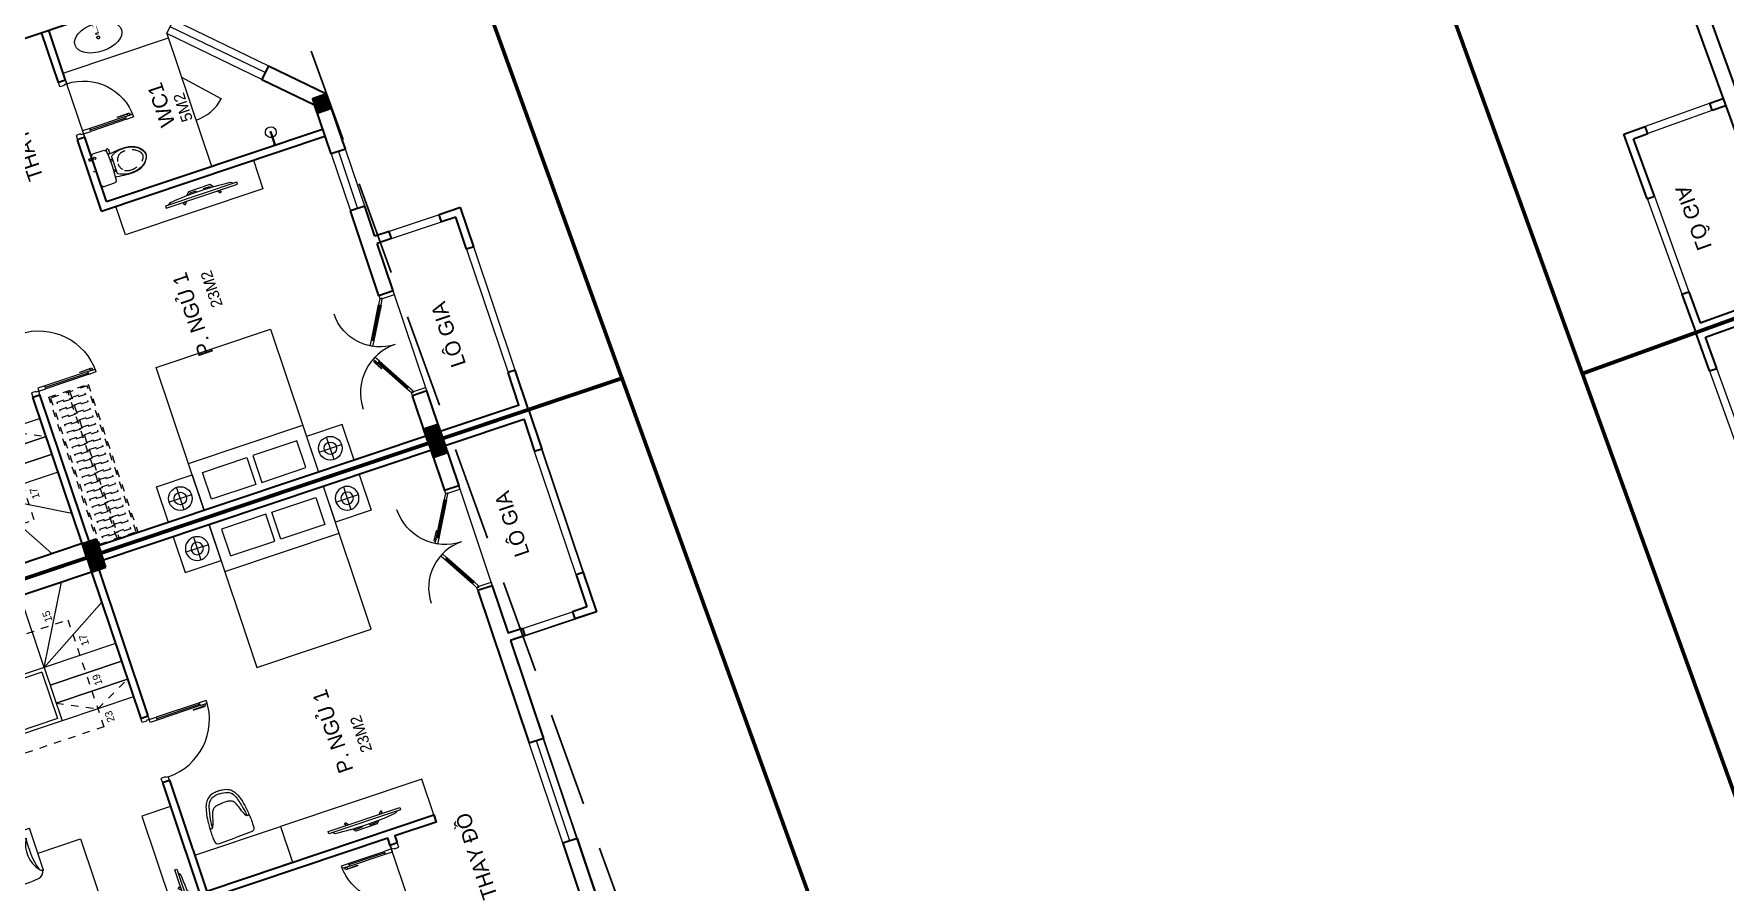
# Model space of a CAD drawing. Header units: metres. Extents: x 568336 to 569219, y 2065964 to 2066430.
# Drawn here: x 568602.85 to 568625.28, y 2066211.1 to 2066222.36 of the extents above; entities that cross this region are included whole.
import ezdxf

# ---------------------------------------------------------------- set-up
doc = ezdxf.new("R2010")
doc.units = ezdxf.units.M
for name, pattern in [('$AUDIT_BAD_LTYPE2', [0]), ('CENTER', [2, 1.25, -0.25, 0.25, -0.25]), ('HIDDEN', [0.375, 0.25, -0.125]), ('HIDDEN2', [0.1875, 0.125, -0.0625]), ('X-5M-G-MB PHONGNGU$0$HIDDEN2', [0.1875, 0.125, -0.0625]), ('xref-thap C (mb tang 32-2)$0$HIDDEN', [0.375, 0.25, -0.125])]:
    doc.linetypes.add(name, pattern=pattern)
doc.layers.get('0').update_dxf_attribs({"linetype": 'CONTINUOUS'})
doc.layers.get('DEFPOINTS').update_dxf_attribs({"linetype": 'CONTINUOUS'})
doc.layers.add('-AREA', color=2, linetype='CONTINUOUS', plot=False)
for name, color, linetype, lineweight in [('-CENTER', 143, 'CENTER', 13), ('-CONCRETE', 1, 'CONTINUOUS', 35), ('-DIM', 9, 'CONTINUOUS', 13), ('-DOOR', 137, 'CONTINUOUS', 9), ('-FURNITURE', 46, 'CONTINUOUS', 9), ('-HATCH', 8, 'CONTINUOUS', 5), ('-KH', 143, 'CONTINUOUS', 13), ('-LINE1', 7, 'CONTINUOUS', 18), ('-TEXT', 7, 'CONTINUOUS', 15), ('-WALL', 4, 'CONTINUOUS', 35), ('TEXT25', 2, 'CONTINUOUS', 13)]:
    doc.layers.add(name, color=color, linetype=linetype, lineweight=lineweight)
for name, color, linetype in [('-RANH GIOI LO DAT', 12, 'CONTINUOUS'), ('APOLIC', 7, 'CONTINUOUS'), ('RANHGIOI', 2, 'HIDDEN')]:
    doc.layers.add(name, color=color, linetype=linetype)
doc.styles.add('SVN_AVO_thuong', font='')
doc.styles.add('T1', font='', dxfattribs={"height": 200})
doc.styles.add('vnavanth', font='', dxfattribs={"width": 0.8})
doc.styles.get('SVN_AVO_thuong').set_extended_font_data('SVN-Avo')
doc.styles.get('T1').set_extended_font_data('VNgeometric Light')
doc.styles.get('vnavanth').set_extended_font_data('.VnAvantH')

# ---------------------------------------------------------------- blocks, each defined once
blk = doc.blocks.new('*U152')
at = {"linetype": '$AUDIT_BAD_LTYPE2'}
for p, q in [((70, 100), (70, 700)), ((90, 700), (90, 100))]:
    blk.add_line(p, q, dxfattribs=at)
for points in [[(50, 700), (90, 700), (90, 800), (50, 800), (50, 700)], [(50, 703), (50, 100)], [(50, 100), (90, 100), (90, 0), (50, 0), (50, 100)]]:
    blk.add_lwpolyline(points)
for points in [[(118, 595), (118, 764), (90, 764), (90, 736), (113, 736), (113, 595)], [(0, 0), (50, 0), (50, -40), (60, -40), (60, -100), (0, -100)], [(900, 0), (850, 0), (850, -40), (840, -40), (840, -100), (900, -100)]]:
    blk.add_lwpolyline(points, close=True)
at = {"linetype": '$AUDIT_BAD_LTYPE2', "ltscale": 0.3}
blk.add_arc((50, 0), 800, 0, 90, dxfattribs=at)
blk = doc.blocks.new('XR.MB.LM123$0$tvi 1')
blk.add_lwpolyline([(29, 0), (29, -1000), (0, -1000), (0, 0)], close=True)
for points in [[(29, -50), (52, -81)], [(-24, -236), (-39, -252)], [(0, -285), (-39, -252)], [(0, -256), (-24, -236)], [(70, -315), (111, -350), (111, -650), (70, -685)], [(89, -446), (89, -360), (71, -345)], [(89, -446), (73, -446)], [(89, -554), (89, -640), (71, -655)], [(89, -554), (73, -554)], [(0, -715), (-39, -748)], [(-24, -764), (-39, -748)], [(0, -744), (-24, -764)], [(29, -950), (52, -919)]]:
    blk.add_lwpolyline(points)
blk.add_arc((-4025, -500), 4099, 354.1311, 5.8689)
blk = doc.blocks.new('*U173')
at = {"ltscale": 0.3}
for points in [[(883, 0, 0.414214), (50, 833, 0.414214)], [(883, 0, -0.414214), (1672, 789, -0.414214)]]:
    blk.add_lwpolyline(points, format="xyb", dxfattribs=at)
for points in [[(687, 368), (137, 50)], [(685, 367), (705, 332), (792, 382), (772, 417), (685, 367)], [(1075, 344), (1055, 310), (969, 360), (989, 394), (1075, 344)], [(1073, 346), (1585, 50)], [(137, 50), (157, 15), (70, -35), (50, 0), (137, 50)], [(1585, 50), (1565, 15), (1652, -35), (1672, 0), (1585, 50)]]:
    blk.add_lwpolyline(points)
for points in [[(579, 338), (726, 423), (740, 399), (716, 384), (705, 404), (582, 333)], [(0, 0), (50, 0), (50, -40), (60, -40), (60, -246), (0, -246)], [(1722, 0), (1672, 0), (1672, -40), (1662, -40), (1662, -246), (1722, -246)]]:
    blk.add_lwpolyline(points, close=True)
at = {"layer": 'APOLIC', "linetype": '$AUDIT_BAD_LTYPE2'}
for p, q in [((147, 33), (695, 349)), ((705, 332), (157, 15)), ((1055, 310), (1565, 15)), ((1575, 33), (1065, 327))]:
    blk.add_line(p, q, dxfattribs=at)
blk = doc.blocks.new('ghe11asdsdsdsd')
at = {"layer": '-FURNITURE', "ltscale": 5}
for p, q in [((-454, 642), (-454, -60)), ((447, 643), (445, -59)), ((339, 75), (-348, 74)), ((445, -59), (-454, -60))]:
    blk.add_line(p, q, dxfattribs=at)
for centre, radius, start, end in [((-557, 172), 481, 73.628, 77.6744), ((-330, 640), 103, 97.7909, 180.472), ((-435, 586), 50, 17.2905, 73.628), ((-753, 311), 469, 329.603, 39.8271), ((-1717, 235), 1379, 353.2677, 15.3477), ((14, -3057), 3816, 85.1505, 95.3732), ((745, 311), 469, 140.0382, 210.2652), ((1709, 233), 1379, 164.5193, 186.6002), ((322, 644), 103, 359.5522, 82.2333), ((428, 586), 50, 106.2084, 162.5459), ((548, 172), 481, 102.162, 106.2084), ((-1, -1576), 1730, 79.6029, 100.5814)]:
    blk.add_arc(centre, radius, start, end, dxfattribs=at)
blk = doc.blocks.new('GHE600')
at = {"layer": '-FURNITURE'}
for p, q in [((269950, 8710), (270650, 8710)), ((269950, 8043), (270650, 8043))]:
    blk.add_line(p, q, dxfattribs=at)
for points in [[(270146, 9595), (270146, 10095), (270646, 10095), (270646, 9595)], [(269850, 9526), (270650, 9526), (270650, 7226), (269850, 7226)], [(269950, 9376), (270650, 9376), (270650, 7376), (269950, 7376)], [(270146, 7158), (270146, 6658), (270646, 6658), (270646, 7158)]]:
    blk.add_lwpolyline(points, close=True, dxfattribs=at)
at = {"layer": '-FURNITURE', "elevation": 0}
for points in [[(271287, 9830), (270646, 9832)], [(272038, 6909), (272634, 6908), (272634, 9823), (272038, 9826)], [(270262, 9595), (270262, 9526)], [(270262, 7226), (270262, 7158)], [(270646, 6917), (271287, 6913)]]:
    blk.add_lwpolyline(points, dxfattribs=at)
at = {"layer": '-FURNITURE'}
for centre, radius in [((270396, 9845), 200), ((270396, 9845), 150), ((270396, 6908), 200), ((270396, 6908), 150)]:
    blk.add_circle(centre, radius, dxfattribs=at)
at = {"layer": '-FURNITURE', "extrusion": (0, 0, -1)}
blk.add_ellipse((271662, 8365), major_axis=(0, 750), ratio=0.589994, dxfattribs=at)
at = {"layer": '-FURNITURE', "zscale": 0.83397927038413}
for p, xscale, yscale, rotation in [((271659, 10145, 0), 0.83397927038413, 0.83397927038413, 179.9447021404027), ((271659, 6608, 0), -0.8339792703841301, 0.8339792703841301, 0.05529785959737722)]:
    blk.add_blockref('ghe11asdsdsdsd', p, dxfattribs=dict(at, xscale=xscale, yscale=yscale, rotation=rotation))
blk = doc.blocks.new('*U18')
at = {"linetype": '$AUDIT_BAD_LTYPE2'}
for p, q in [((70, 100), (70, 600)), ((90, 600), (90, 100))]:
    blk.add_line(p, q, dxfattribs=at)
for points in [[(50, 600), (90, 600), (90, 700), (50, 700), (50, 600)], [(50, 603), (50, 100)], [(50, 100), (90, 100), (90, 0), (50, 0), (50, 100)]]:
    blk.add_lwpolyline(points)
for points in [[(118, 495), (118, 664), (90, 664), (90, 636), (113, 636), (113, 495)], [(0, 0), (50, 0), (50, -40), (60, -40), (60, -100), (0, -100)], [(800, 0), (750, 0), (750, -40), (740, -40), (740, -100), (800, -100)]]:
    blk.add_lwpolyline(points, close=True)
at = {"linetype": '$AUDIT_BAD_LTYPE2', "ltscale": 0.3}
blk.add_arc((50, 0), 700, 0, 90, dxfattribs=at)
blk = doc.blocks.new('A$C5C575821')
at = {"layer": '-CONCRETE'}
h = blk.add_hatch(color=256, dxfattribs=at)
h.dxf.hatch_style = 1
h.paths.add_polyline_path([(0, 200), (0, 0), (200, 0), (200, 200)])
blk.add_lwpolyline([(0, 0), (200, 0), (200, 200), (0, 200)], close=True, dxfattribs=at)
blk = doc.blocks.new('G1600')
for p, q in [((137477, -212827), (139077, -212827)), ((137228, -213392), (137228, -213077)), ((139326, -213392), (139326, -213077)), ((137385, -213234), (137070, -213234)), ((139169, -213234), (139484, -213234))]:
    blk.add_line(p, q)
blk.add_lwpolyline([(137477, -213484), (137477, -211484), (139077, -211484), (139077, -213484), (137477, -213484)])
for points in [[(136977, -213484), (136977, -212984), (137477, -212984), (137477, -213484)], [(137617, -213375), (137617, -212999), (138235, -212999), (138235, -213375)], [(138937, -213375), (138937, -212999), (138320, -212999), (138320, -213375)], [(139577, -213484), (139577, -212984), (139077, -212984), (139077, -213484)]]:
    blk.add_lwpolyline(points, close=True)
for centre, radius in [((137228, -213234), 157), ((139326, -213234), 157), ((137228, -213234), 82.4), ((139326, -213234), 82.4)]:
    blk.add_circle(centre, radius)
blk = doc.blocks.new('A$C7D524948')
at = {"layer": '-FURNITURE'}
for points in [[(0, 825, 0.023749), (-77, 820, 0.11104), (-175, 786, 0.085168), (-235, 733, 0.08855), (-282, 649, 0.027906), (-316, 526, 0.028342), (-340, 373, 0.04712), (-341, 283, 0.513527), (-285, 300, 0.059578), (-243, 414, -0.034465), (-213, 507, -0.059277), (-183, 564, -0.166146), (-133, 600, -0.052564), (-76, 612, -0.028554), (0, 615, -3.543335)], [(-1, 774, 0.105584), (-138, 751, 0.083976), (-176, 728, 0.149302), (-241, 626, 0.024909), (-289, 424, 0.026439), (-307, 278, -0.886333)], [(-1, 774, -0.105584), (137, 751, -0.083976), (175, 728, -0.149302), (240, 626, -0.024909), (288, 424, -0.026439), (305, 278, 0.886333)], [(0, 825, -0.023749), (77, 820, -0.11104), (175, 786, -0.085168), (235, 733, -0.08855), (282, 649, -0.027906), (316, 526, -0.028342), (340, 373, -0.04712), (341, 283, -0.513527), (285, 300, -0.059578), (243, 414, 0.034465), (213, 507, 0.059277), (183, 564, 0.166146), (133, 600, 0.052564), (76, 612, 0.028554), (0, 615, 3.543335)], [(-343, 328, 0.022671), (-350, 124, 0.012122), (-346, 57, 0.405508), (-279, 0), (0, 0)], [(343, 328, -0.022671), (350, 124, -0.012122), (346, 57, -0.405508), (279, 0), (0, 0)]]:
    blk.add_lwpolyline(points, format="xyb", dxfattribs=at)
blk = doc.blocks.new('M19-T2')
at = {"layer": '-HATCH', "true_color": 0x8c8896}
h = blk.add_hatch(color=252, dxfattribs=at)
h.dxf.hatch_style = 1
h.paths.add_polyline_path([(200948, -160404), (201597, -160404), (201597, -162804), (201500, -160573)])
at = {"layer": '-AREA'}
blk.add_lwpolyline([(202847, -170034), (200018, -170034), (200018, -168834), (195847, -168834), (195847, -164354), (194848, -164354), (194847, -158854), (195847, -158854), (195847, -153653), (202847, -153653)], close=True, dxfattribs=at)
at = {"layer": '-DOOR'}
for points in [[(197147, -166454), (197947, -166454)], [(197246, -168734), (198646, -168734)], [(202183, -168834), (200783, -168834)]]:
    blk.add_lwpolyline(points, dxfattribs=at)
blk.add_lwpolyline([(197246, -168634), (198646, -168634), (198646, -168834), (197246, -168834)], close=True, dxfattribs=at)
at = {"layer": '-FURNITURE'}
for points in [[(199362, -163454), (196279, -163454), (196279, -163854), (199362, -163854)], [(198647, -165154), (198147, -165154), (198147, -163954), (198647, -163954)], [(198647, -167130), (198647, -165154), (198147, -165154), (198147, -167130)]]:
    blk.add_lwpolyline(points, close=True, dxfattribs=at)
at = {"layer": '-KH', "linetype": 'HIDDEN2', "ltscale": 5}
for points in [[(202147, -161781), (202147, -163354), (200648, -163354), (200648, -159854), (202147, -159854), (202147, -161729)], [(201148, -162854), (200898, -163354), (201148, -163853)]]:
    blk.add_lwpolyline(points, dxfattribs=at)
at = {"layer": '-LINE1'}
for p, q in [((200898, -162854), (200898, -160354)), ((200948, -162804), (200948, -160404)), ((201597, -162804), (201597, -160404)), ((201647, -162854), (201647, -161906)), ((201647, -162854), (200898, -162854)), ((200898, -163854), (200898, -162854)), ((201597, -162804), (200948, -162804)), ((201148, -162854), (201148, -163854)), ((201148, -163854), (201148, -162854)), ((201398, -162854), (201398, -163854)), ((201398, -163854), (201398, -162854)), ((201647, -163854), (201647, -162854)), ((201647, -162854), (202647, -163431)), ((201647, -162854), (202225, -163854))]:
    blk.add_line(p, q, dxfattribs=at)
at = {"layer": '-LINE1', "lineweight": 18}
blk.add_line((201647, -162854), (202647, -162854), dxfattribs=at)
at = {"layer": '-LINE1'}
for points in [[(200018, -169734), (200018, -169036)], [(200118, -169034), (200118, -169733)], [(200568, -169934), (202293, -169934)], [(202293, -170034), (200568, -170034)]]:
    blk.add_lwpolyline(points, dxfattribs=at)
at = {"layer": '-RANH GIOI LO DAT', "linetype": 'HIDDEN', "ltscale": 10, "const_width": 50}
blk.add_lwpolyline([(202847, -171342), (202847, -151653), (193847, -151653), (193847, -171551)], close=True, dxfattribs=at)
at = {"layer": '-WALL', "linetype": 'Continuous', "ltscale": 10}
for p, q in [((202847, -168941), (202847, -153653)), ((202647, -163854), (202647, -159353)), ((202747, -168743), (202747, -163954)), ((197947, -166554), (197947, -166454))]:
    blk.add_line(p, q, dxfattribs=at)
at = {"layer": '-WALL'}
for p, q in [((199698, -163854), (196047, -163854)), ((199698, -163954), (196047, -163954)), ((199698, -163854), (199698, -163954)), ((202647, -163854), (200598, -163854)), ((200598, -163854), (200598, -163954)), ((202747, -163954), (200598, -163954)), ((197947, -166554), (197947, -166454)), ((197246, -168634), (196050, -168634)), ((200783, -168634), (198646, -168634)), ((202752, -168634), (202183, -168634)), ((197246, -168834), (195845, -168834)), ((200018, -168834), (198646, -168834)), ((200018, -169034), (200018, -168834)), ((200783, -168834), (200118, -168834)), ((200118, -169034), (200118, -168834)), ((202847, -168834), (202183, -168834)), ((202747, -168834), (202747, -169936)), ((202847, -168834), (202847, -170034)), ((200118, -169034), (200018, -169034)), ((200118, -169734), (200018, -169734)), ((200018, -170034), (200018, -169734)), ((200118, -169934), (200118, -169734)), ((200568, -170034), (200018, -170034)), ((200568, -169934), (200118, -169934)), ((200568, -170034), (200568, -169934)), ((202750, -169934), (202293, -169934)), ((202847, -170034), (202293, -170034))]:
    blk.add_line(p, q, dxfattribs=at)
for points in [[(198147, -163954), (198147, -167130), (198047, -167130), (198047, -166554), (197947, -166554)], [(197947, -166454), (198047, -166454), (198047, -163954)], [(197246, -168834), (197246, -168634)], [(198646, -168834), (198646, -168634)], [(200783, -168834), (200783, -168634)], [(202183, -168834), (202183, -168634)], [(202293, -170034), (202293, -169934)]]:
    blk.add_lwpolyline(points, dxfattribs=at)
at = {"layer": '-DOOR', "rotation": 180}
blk.add_blockref('*U152', (200598, -163954), dxfattribs=at)
at = {"layer": '-DOOR', "xscale": -1}
blk.add_blockref('*U18', (197947, -166454), dxfattribs=at)
at = {"layer": '-DOOR', "xscale": -0.8130081300813007, "yscale": 0.8130081300813009, "zscale": 0.8130081300813009, "rotation": 359.9999999974979}
blk.add_blockref('*U173', (202183, -168634), dxfattribs=at)
at = {"layer": '-FURNITURE', "xscale": -1}
for name, p, rotation in [('GHE600', (206243, 110045), 89.99999998994852), ('G1600', (-10737, -28053), 90)]:
    blk.add_blockref(name, p, dxfattribs=dict(at, rotation=rotation))
at = {"layer": '-FURNITURE', "extrusion": (0, 0, -1), "xscale": -1}
for p, rotation in [((-198549, -163642), 90.00368972240832), ((-198382, -166733), 180.0036897224084)]:
    blk.add_blockref('XR.MB.LM123$0$tvi 1', p, dxfattribs=dict(at, rotation=rotation))
at = {"layer": '-FURNITURE', "xscale": -0.8, "yscale": 0.8, "zscale": 0.8, "rotation": 271.3951721860647}
blk.add_blockref('A$C7D524948', (198697, -164539), dxfattribs=at)
at = {"layer": '-WALL'}
blk.add_blockref('A$C5C575821', (202647, -164054), dxfattribs=at)
at = {"layer": '-WALL', "rotation": 1.399970544554566e-05}
blk.add_blockref('A$C5C575821', (202647, -168834), dxfattribs=at)
at = {"layer": '-TEXT', "style": 'T1'}
for s, p in [('15', (202200, -163158)), ('23', (200677, -163520)), ('19', (201193, -163520)), ('17', (201748, -163520))]:
    blk.add_text(s, height=100, rotation=360, dxfattribs=at).set_placement(p)
at = {"layer": 'TEXT25'}
for s, height, style, p in [('P. NGỦ 1', 200, 'SVN_AVO_thuong', (199052, -166313)), ('23M2', 150, 'T1', (199220, -166633)), ('THAY ĐỒ', 200, 'SVN_AVO_thuong', (196853, -167593)), ('LÔ GIA', 200, 'SVN_AVO_thuong', (201030, -169443))]:
    blk.add_text(s, height=height, rotation=0, dxfattribs=dict(at, style=style)).set_placement(p)
blk = doc.blocks.new('*U214')
at = {"linetype": 'X-5M-G-MB PHONGNGU$0$HIDDEN2'}
for points in [[(0, 600), (0, 0), (2269, 0), (2269, 600)], [(2249, 580), (2249, 20), (20, 20), (20, 580)], [(2249, 287), (2249, 313), (20, 313), (20, 287)], [(103, 319), (98, 319), (98, 280), (103, 280)], [(217, 319), (212, 319), (212, 280), (217, 280)], [(331, 319), (326, 319), (326, 280), (331, 280)], [(445, 319), (440, 319), (440, 280), (445, 280)], [(559, 319), (554, 319), (554, 280), (559, 280)], [(673, 319), (668, 319), (668, 280), (673, 280)], [(787, 319), (782, 319), (782, 280), (787, 280)], [(901, 319), (896, 319), (896, 280), (901, 280)], [(1015, 319), (1010, 319), (1010, 280), (1015, 280)], [(1129, 319), (1124, 319), (1124, 280), (1129, 280)], [(1243, 319), (1238, 319), (1238, 280), (1243, 280)], [(1357, 319), (1352, 319), (1352, 280), (1357, 280)], [(1471, 319), (1466, 319), (1466, 280), (1471, 280)], [(1585, 319), (1580, 319), (1580, 280), (1585, 280)], [(1699, 319), (1694, 319), (1694, 280), (1699, 280)], [(1813, 319), (1808, 319), (1808, 280), (1813, 280)], [(1927, 319), (1922, 319), (1922, 280), (1927, 280)], [(2041, 319), (2036, 319), (2036, 280), (2041, 280)], [(2155, 319), (2150, 319), (2150, 280), (2155, 280)]]:
    blk.add_lwpolyline(points, close=True, dxfattribs=at)
for points in [[(111, 313), (111, 515), (89, 515), (89, 313)], [(225, 313), (225, 515), (203, 515), (203, 313)], [(339, 313), (339, 515), (317, 515), (317, 313)], [(453, 313), (453, 515), (431, 515), (431, 313)], [(567, 313), (567, 515), (545, 515), (545, 313)], [(681, 313), (681, 515), (659, 515), (659, 313)], [(795, 313), (795, 515), (773, 515), (773, 313)], [(909, 313), (909, 515), (887, 515), (887, 313)], [(1023, 313), (1023, 515), (1001, 515), (1001, 313)], [(1137, 313), (1137, 515), (1115, 515), (1115, 313)], [(1251, 313), (1251, 515), (1229, 515), (1229, 313)], [(1365, 313), (1365, 515), (1343, 515), (1343, 313)], [(1479, 313), (1479, 515), (1457, 515), (1457, 313)], [(1593, 313), (1593, 515), (1571, 515), (1571, 313)], [(1707, 313), (1707, 515), (1685, 515), (1685, 313)], [(1821, 313), (1821, 515), (1799, 515), (1799, 313)], [(1935, 313), (1935, 515), (1913, 515), (1913, 313)], [(2049, 313), (2049, 515), (2027, 515), (2027, 313)], [(2163, 313), (2163, 515), (2141, 515), (2141, 313)], [(89, 287), (89, 92), (111, 92), (111, 287)], [(203, 287), (203, 92), (225, 92), (225, 287)], [(317, 287), (317, 92), (339, 92), (339, 287)], [(431, 287), (431, 92), (453, 92), (453, 287)], [(545, 287), (545, 92), (567, 92), (567, 287)], [(659, 287), (659, 92), (681, 92), (681, 287)], [(773, 287), (773, 92), (795, 92), (795, 287)], [(887, 287), (887, 92), (909, 92), (909, 287)], [(1001, 287), (1001, 92), (1023, 92), (1023, 287)], [(1115, 287), (1115, 92), (1137, 92), (1137, 287)], [(1229, 287), (1229, 92), (1251, 92), (1251, 287)], [(1343, 287), (1343, 92), (1365, 92), (1365, 287)], [(1457, 287), (1457, 92), (1479, 92), (1479, 287)], [(1571, 287), (1571, 92), (1593, 92), (1593, 287)], [(1685, 287), (1685, 92), (1707, 92), (1707, 287)], [(1799, 287), (1799, 92), (1821, 92), (1821, 287)], [(1913, 287), (1913, 92), (1935, 92), (1935, 287)], [(2027, 287), (2027, 92), (2049, 92), (2049, 287)], [(2141, 287), (2141, 92), (2163, 92), (2163, 287)]]:
    blk.add_lwpolyline(points, dxfattribs=at)
blk = doc.blocks.new('Sink_Cicle')
blk.add_lwpolyline([(17, -50), (-17, -50), (-18, -252), (17, -252)], close=True)
blk.add_circle((0, -300), 17.5)
at = {"layer": 'DEFPOINTS'}
blk.add_line((0, -100), (0, 0), dxfattribs=at)
blk.add_wipeout([(17, -50), (-17, -50), (-18, -252), (17, -252)])
at = {"layer": '-FURNITURE', "linetype": 'Continuous'}
blk.add_ellipse((0, -300), major_axis=(-325, 0), ratio=0.584615, dxfattribs=at)
blk.add_line((-18, -237), (17, -237))
blk = doc.blocks.new('A$C18091ED7')
for p, q in [((0, -42), (0, 0)), ((146, -27), (179, -27)), ((146, -27), (146, -30)), ((146, -30), (166, -30)), ((153, -37), (146, -30)), ((152, 0), (152, -27)), ((152, 0), (179, 0)), ((153, -37), (166, -37)), ((153, -40), (153, -37)), ((153, -40), (178, -40)), ((153, -40), (178, -40)), ((153, -40), (153, -42)), ((185, -30), (166, -30)), ((178, -37), (166, -37)), ((185, -30), (178, -37)), ((178, -37), (178, -40)), ((178, -40), (178, -42)), ((179, 0), (179, -27)), ((179, -27), (185, -27)), ((185, -27), (185, -30)), ((-83, -267), (-83, -300)), ((-83, -278), (-83, -288)), ((-61, -290), (-83, -290)), ((-63, -265), (-81, -265)), ((-61, -267), (-61, -300)), ((61, -267), (61, -300)), ((61, -290), (83, -290)), ((63, -265), (81, -265)), ((83, -267), (83, -300)), ((83, -278), (83, -288)), ((165, -262), (165, -290)), ((168, -260), (228, -260)), ((168, -292), (207, -292)), ((231, -274), (231, -262))]:
    blk.add_line(p, q)
for points in [[(230, -219, -0.137407), (225, -235), (222, -241, -0.236081), (198, -255, -0.051961), (-198, -255, -0.236081), (-222, -241), (-225, -235, -0.137407), (-230, -219), (-230, -72, -0.198912), (-226, -63), (-209, -46, -0.198912), (-200, -42), (0, -42), (200, -42, -0.198912), (209, -46), (226, -63, -0.198912), (230, -72)], [(144, -619, -0.212405), (26, -734, -0.027685), (-1, -739, -0.022279), (-26, -734, -0.212405), (-144, -619, -0.142796), (-167, -428, -0.093005), (-128, -309, -0.256439), (-111, -300), (0, -300), (111, -300, -0.256439), (128, -309, -0.093005), (167, -428, -0.142796)]]:
    blk.add_lwpolyline(points, format="xyb", close=True)
at = {"linetype": 'xref-thap C (mb tang 32-2)$0$HIDDEN', "ltscale": 100}
blk.add_lwpolyline([(61, -669, -0.199031), (0, -699, -0.199031), (-61, -669, -0.218924), (-132, -478, -0.153791), (-112, -404, -0.236701), (0, -348, -0.236701), (112, -404, -0.153791), (132, -478, -0.218924)], format="xyb", close=True, dxfattribs=at)
blk.add_circle((166, -78), 13.9)
for centre, radius, start, end in [((-81, -267), 1.98, 90, 180), ((-63, -267), 1.98, 0, 90), ((63, -267), 1.98, 90, 180), ((81, -267), 1.98, 0, 90), ((168, -262), 2.47, 90, 180), ((168, -290), 2.47, 180, 270), ((207, -277), 15.5, 270, 306.4659), ((168, -225), 80.1, 306.4659, 320.3123), ((228, -274), 2.47, 320.3123, 0)]:
    blk.add_arc(centre, radius, start, end)
for points in [[(-156, -259), (-157, -267), (-164, -328), (-169, -385), (-184, -528), (-136, -679), (-50, -735), (-20, -741), (0, -744)], [(156, -259), (157, -267), (164, -328), (169, -385), (184, -528), (136, -679), (50, -735), (20, -741), (0, -744)]]:
    blk.add_open_spline(points, degree=3, knots=[130.613938, 130.613938, 130.613938, 130.613938, 152.852109, 311.129351, 417.703951, 561.383393, 697.692632, 710.812262, 710.812262, 710.812262, 710.812262])
blk = doc.blocks.new('A$Cbeb9f07c')
for points in [[(242, 68), (242, 75), (72, 76), (72, 68)], [(252, 58), (252, 86), (242, 86), (242, 58)]]:
    blk.add_lwpolyline(points, close=True)
for radius, start, end in [(72, 2.78, 357.1987), (8.35, 24.8249, 335.1538)]:
    blk.add_arc((72, 72), radius, start, end)
blk = doc.blocks.new('M18-T2')
at = {"layer": '-DOOR'}
for points in [[(200402, -99469), (201202, -99469)], [(200454, -102012), (201432, -101011)], [(195767, -102699), (197167, -102699)], [(199154, -102599), (198354, -102599)]]:
    blk.add_lwpolyline(points, dxfattribs=at)
for points in [[(200383, -101942), (201361, -100941), (201504, -101081), (200526, -102082)], [(199154, -102499), (198354, -102499), (198354, -102699), (199154, -102699)]]:
    blk.add_lwpolyline(points, close=True, dxfattribs=at)
at = {"layer": '-FURNITURE'}
blk.add_lwpolyline([(199002, -101493), (199002, -99569), (199402, -99569), (199402, -101493)], close=True, dxfattribs=at)
for points in [[(201361, -100941), (199502, -100941)], [(200749, -100941), (200311, -101352)]]:
    blk.add_lwpolyline(points, dxfattribs=at)
blk.add_arc((200749, -100941), 600, 180, 223.2005, dxfattribs=at)
at = {"layer": '-KH', "linetype": 'HIDDEN2', "ltscale": 5}
for points in [[(195802, -95646), (195802, -97219), (197302, -97219), (197302, -93719), (195802, -93719), (195802, -95594)], [(196802, -96719), (197052, -97219), (196802, -97718)]]:
    blk.add_lwpolyline(points, dxfattribs=at)
at = {"layer": '-LINE1'}
for p, q in [((196302, -96719), (195302, -97296)), ((196302, -96719), (195725, -97719)), ((196302, -97719), (196302, -96719)), ((196552, -96719), (196552, -97719)), ((196552, -97719), (196552, -96719)), ((196802, -96719), (196802, -97719)), ((196802, -97719), (196802, -96719)), ((197052, -97719), (197052, -96719))]:
    blk.add_line(p, q, dxfattribs=at)
for points in [[(197832, -102899), (197832, -103598)], [(197932, -103599), (197932, -102901)], [(197382, -103799), (195657, -103799)], [(195657, -103899), (197382, -103899)]]:
    blk.add_lwpolyline(points, dxfattribs=at)
at = {"layer": '-RANH GIOI LO DAT', "linetype": 'HIDDEN', "ltscale": 10, "const_width": 50}
blk.add_lwpolyline([(201104, -105068), (206102, -99951), (206102, -85519), (195102, -85519), (195102, -105207)], close=True, dxfattribs=at)
at = {"layer": '-WALL', "linetype": 'Continuous', "ltscale": 10}
for p, q in [((195102, -102806), (195102, -87518)), ((195302, -97719), (195302, -93218)), ((195202, -102608), (195202, -97819)), ((201902, -97819), (201902, -100268))]:
    blk.add_line(p, q, dxfattribs=at)
at = {"layer": '-WALL'}
for p, q in [((195202, -97819), (197352, -97819)), ((195302, -97719), (197352, -97719)), ((197352, -97719), (197352, -97819)), ((199402, -99369), (199402, -102494)), ((199402, -99369), (200402, -99369)), ((201202, -99369), (201902, -99369)), ((199502, -99469), (199502, -102494)), ((199502, -99469), (200402, -99469)), ((201202, -99469), (201902, -99469)), ((200383, -101942), (199841, -102496)), ((200526, -102082), (199927, -102694)), ((195198, -102499), (195767, -102499)), ((197167, -102499), (198354, -102499)), ((199154, -102499), (199843, -102494)), ((195102, -102699), (195767, -102699)), ((195102, -102699), (195102, -103899)), ((195202, -102699), (195202, -103801)), ((197167, -102699), (197832, -102699)), ((197832, -102899), (197832, -102699)), ((197932, -102699), (198354, -102699)), ((197932, -102899), (197932, -102699)), ((199154, -102699), (199927, -102694)), ((197832, -102899), (197932, -102899)), ((197832, -103599), (197932, -103599)), ((197832, -103799), (197832, -103599)), ((197932, -103899), (197932, -103599)), ((195200, -103799), (195657, -103799)), ((197382, -103899), (197382, -103799)), ((197382, -103799), (197832, -103799)), ((195102, -103899), (195657, -103899)), ((197382, -103899), (197932, -103899))]:
    blk.add_line(p, q, dxfattribs=at)
for points in [[(200402, -99469), (200402, -99369)], [(201202, -99469), (201202, -99369)], [(200526, -102082), (200383, -101942)], [(195767, -102699), (195767, -102499)], [(197167, -102699), (197167, -102499)], [(198354, -102699), (198354, -102499)], [(199154, -102699), (199154, -102499)], [(195657, -103899), (195657, -103799)]]:
    blk.add_lwpolyline(points, dxfattribs=at)
at = {"layer": '-DOOR', "xscale": -1, "rotation": 180}
for name, p in [('*U152', (197352, -97819)), ('*U18', (200402, -99469))]:
    blk.add_blockref(name, p, dxfattribs=at)
at = {"layer": '-DOOR', "xscale": 0.8130081300813007, "yscale": 0.8130081300813007, "zscale": 0.8130081300813007}
blk.add_blockref('*U173', (195767, -102499), dxfattribs=at)
at = {"layer": '-FURNITURE', "extrusion": (0, 0, -1), "xscale": 0.916666666665974, "yscale": 0.916666666665974, "zscale": -0.916666666665974, "rotation": 180}
blk.add_blockref('*U214', (-195202, -97919), dxfattribs=at)
at = {"layer": '-FURNITURE', "rotation": 270}
blk.add_blockref('G1600', (408687, 38082), dxfattribs=at)
at = {"layer": '-FURNITURE'}
blk.add_blockref('A$C18091ED7', (199930, -99427), dxfattribs=at)
at = {"layer": '-FURNITURE', "extrusion": (0, 0, -1), "rotation": 179.9963102775916}
blk.add_blockref('XR.MB.LM123$0$tvi 1', (-199168, -101193), dxfattribs=at)
at = {"layer": '-FURNITURE', "xscale": -1}
blk.add_blockref('A$Cbeb9f07c', (199754, -101902), dxfattribs=at)
at = {"layer": '-WALL', "xscale": -1}
blk.add_blockref('A$C5C575821', (195302, -97919), dxfattribs=at)
at = {"layer": '-WALL', "xscale": -1, "rotation": 359.9999860002945}
blk.add_blockref('A$C5C575821', (195302, -102699), dxfattribs=at)
at = {"layer": '-WALL'}
blk.add_blockref('A$C5C575821', (199727, -102694), dxfattribs=at)
at = {"layer": '-TEXT', "style": 'T1'}
blk.add_text('17', height=100, rotation=0, dxfattribs=at).set_placement((196059, -97385))
at = {"layer": '-TEXT', "color": 2, "style": 'vnavanth'}
for s, p in [('thay ®å', (200068, -98782)), ('wc1', (200190, -100668))]:
    blk.add_text(s, height=200, dxfattribs=at).set_placement(p)
at = {"layer": 'TEXT25'}
for s, height, rotation, style, p in [('P. NGỦ 1', 200, 360, 'SVN_AVO_thuong', (197146, -100178)), ('23M2', 150, 360, 'T1', (197706, -100498)), ('5M2', 150, 0, 'T1', (200169, -100905)), ('LÔ GIA', 200, 360, 'SVN_AVO_thuong', (195939, -103308))]:
    blk.add_text(s, height=height, rotation=rotation, dxfattribs=dict(at, style=style)).set_placement(p)
at = {"ltscale": 300, "rotation": 270}
blk.add_blockref('Sink_Cicle', (201902, -100061), dxfattribs=at)
at = {"layer": '-FURNITURE'}
blk.add_lwpolyline([(201302, -99469), (201302, -100941)], dxfattribs=at)
blk = doc.blocks.new('M1-T2')
at = {"layer": '-CONCRETE', "color": 1, "linetype": 'HIDDEN', "ltscale": 10, "const_width": 50}
blk.add_lwpolyline([(191582, 50952), (197582, 50952), (197582, 30952), (191582, 30952)], close=True, dxfattribs=at)
at = {"layer": '-LINE1', "lineweight": 18}
blk.add_lwpolyline([(191582, 50952), (197582, 50952), (197582, 30952), (191582, 30952)], close=True, dxfattribs=at)
at = {"layer": '-LINE1'}
for points in [[(194382, 33952), (194382, 32552), (191582, 32552), (191582, 33952)], [(194282, 33952), (194282, 32852)], [(193472, 32652), (192122, 32652)]]:
    blk.add_lwpolyline(points, dxfattribs=at)
at = {"layer": '-WALL'}
for p, q in [((193732, 34152), (195482, 34152)), ((191582, 32552), (191582, 33952)), ((191682, 32652), (191682, 33952)), ((195482, 33952), (193732, 33952)), ((194282, 33762), (194282, 33952)), ((194382, 33762), (194382, 33952)), ((194282, 33762), (194382, 33762)), ((194282, 32652), (194282, 32852)), ((194282, 32852), (194382, 32852)), ((194382, 32552), (194382, 32852)), ((192122, 32552), (191582, 32552)), ((192122, 32652), (191682, 32652)), ((192122, 32552), (192122, 32652)), ((193472, 32552), (193472, 32652)), ((193472, 32652), (194282, 32652)), ((193472, 32552), (194382, 32552))]:
    blk.add_line(p, q, dxfattribs=at)
at = {"layer": 'TEXT25', "style": 'SVN_AVO_thuong'}
blk.add_text('LÔ GIA', height=200, rotation=360, dxfattribs=at).set_placement((192579, 32944))

msp = doc.modelspace()

# ---------------------------------------------------------------- block references
at = {"layer": '-CENTER', "xscale": 0.001, "yscale": 0.001, "zscale": 0.001, "rotation": 108.5514997291008}
msp.add_blockref('M19-T2', (568512.749, 2065970.972), dxfattribs=at)
at = {"layer": '-DIM', "xscale": -0.001, "yscale": 0.001, "zscale": 0.001, "rotation": 289.8844193008641}
msp.add_blockref('M1-T2', (568659.444, 2066027.167), dxfattribs=at)

# ---------------------------------------------------------------- next in the draw order: block references
at = {"layer": '-CENTER', "xscale": 0.001, "yscale": 0.001, "zscale": 0.001, "rotation": 108.5514997345284}
msp.add_blockref('M18-T2', (568572.983, 2065999.355), dxfattribs=at)
at = {"layer": '-DIM', "xscale": 0.0009999999999999998, "yscale": 0.0009999999999999998, "zscale": 0.0009999999999999998, "rotation": 289.8844196597573}
msp.add_blockref('M1-T2', (568529.122, 2066387.486), dxfattribs=at)

# ---------------------------------------------------------------- next in the draw order: linework, layer by layer
at = {"layer": 'RANHGIOI', "color": 12, "ltscale": 5}
msp.add_line((568604.615, 2066227.425), (568618.701, 2066188.475), dxfattribs=at)

doc.saveas('drawing.dxf')
